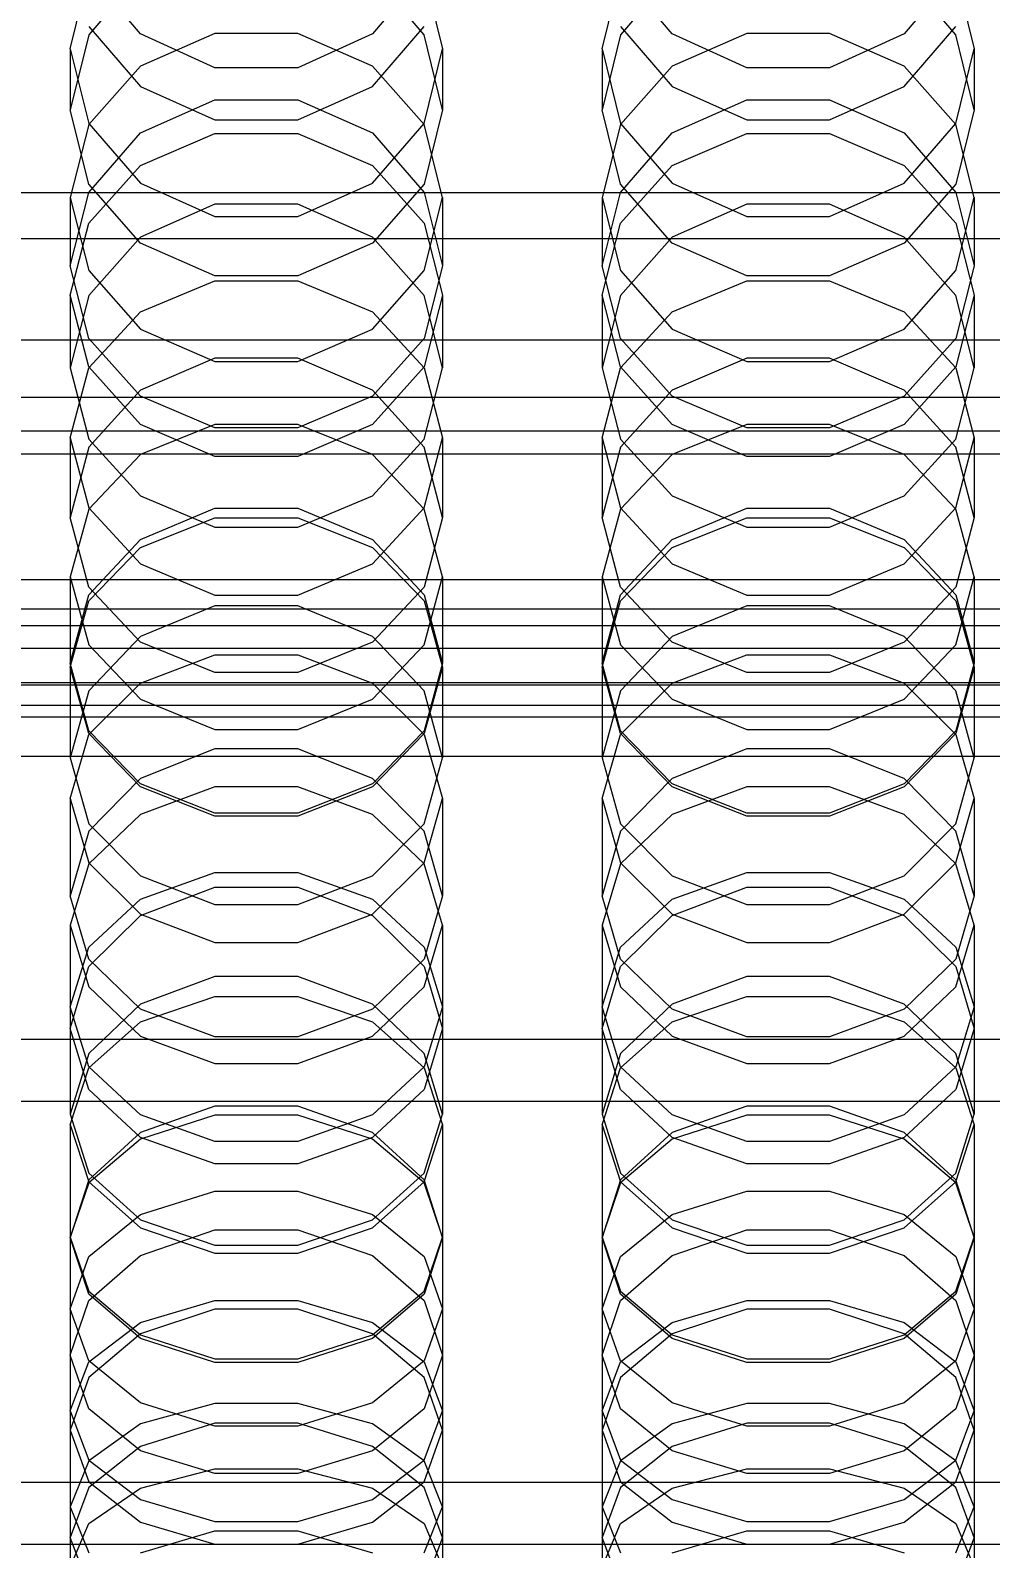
# Model space of a CAD drawing. Header units: millimetres. Extents: x -191664 to 191490, y -197311 to 10263.
# Drawn here: x 1994.5 to 2102.8, y -117787.5 to -117616.1 of the extents above; entities that cross this region are included whole.
import ezdxf

# ---------------------------------------------------------------- set-up
doc = ezdxf.new("R2010")
doc.units = ezdxf.units.MM
doc.layers.add('DET_briquetadora_frontal', color=7, linetype='Continuous', lineweight=0)
doc.layers.add('R15_COTAS_TRANSPORTE_P', color=1, linetype='Continuous', lineweight=0)
doc.dimstyles.new('PLANTA_20', dxfattribs={"dimtxt": 50, "dimasz": 30, "dimexe": 30, "dimexo": 16, "dimgap": 20, "dimtad": 1, "dimtih": 1, "dimtoh": 1, "dimdec": 1, "dimzin": 0, "dimdsep": 46, "dimcen": 0.09, "dimadec": 0, "dimazin": 0, "dimtfac": 1, "dimtdec": 4, "dimtofl": 0, "dimtmove": 0, "dimatfit": 3, "dimfxl": 1, "dimtolj": 1, "dimtzin": 0, "dimarcsym": 0})

# ---------------------------------------------------------------- blocks, each defined once
blk = doc.blocks.new('*D133')
at = {"layer": 'Defpoints', "color": 0, "transparency": 16777216}
for p in [(439.69, -194147.98), (217.89, -194406.09), (-500, -194490), (-500, -194490), (500, -194490)]:
    blk.add_point(p, dxfattribs=at)
at = {"layer": 'R15_COTAS_TRANSPORTE_P', "color": 0, "lineweight": -2, "transparency": 16777216}
blk.add_arc((-500, -194490), 722.77, 2.37834, 17.62166, dxfattribs=at)
at = {"layer": 'R15_COTAS_TRANSPORTE_P', "color": 0, "transparency": 16777216}
for points in [[(184.12, -194272.81), (193.59, -194269.58), (179.18, -194242.8)], [(227.15, -194459.9), (217.15, -194460.11), (222.77, -194490)]]:
    blk.add_solid(points, dxfattribs=at)

msp = doc.modelspace()

# ---------------------------------------------------------------- linework, layer by layer
at = {"layer": 'DET_briquetadora_frontal', "color": 9, "true_color": 0xb9c3c2}
for p, q in [((1999, -117618.22), (2001.08, -117609.8)), ((2006.91, -117616.54), (2001.08, -117609.66)), ((2006.91, -117609.81), (2001.08, -117616.65)), ((2038.92, -117609.66), (2033.09, -117616.54)), ((2038.92, -117616.65), (2033.09, -117609.81)), ((2038.92, -117609.8), (2041, -117618.22)), ((2059, -117618.22), (2061.08, -117609.8)), ((2066.91, -117616.54), (2061.08, -117609.66)), ((2066.91, -117609.81), (2061.08, -117616.65)), ((2098.92, -117609.66), (2093.09, -117616.54)), ((2098.92, -117616.65), (2093.09, -117609.81)), ((2098.92, -117609.8), (2101, -117618.22)), ((2001.08, -117615.69), (2006.91, -117622.49)), ((2033.09, -117622.49), (2038.92, -117615.69)), ((2061.08, -117615.69), (2066.91, -117622.49)), ((2093.09, -117622.49), (2098.92, -117615.69)), ((2001.08, -117616.65), (1999, -117625.11)), ((2015.33, -117616.5), (2006.91, -117620.17)), ((2015.33, -117620.36), (2006.91, -117616.54)), ((2024.67, -117616.5), (2015.33, -117616.5)), ((2033.09, -117620.17), (2024.67, -117616.5)), ((2033.09, -117616.54), (2024.67, -117620.36)), ((2041, -117625.11), (2038.92, -117616.65)), ((2061.08, -117616.65), (2059, -117625.11)), ((2075.33, -117616.5), (2066.91, -117620.17)), ((2075.33, -117620.36), (2066.91, -117616.54)), ((2084.67, -117616.5), (2075.33, -117616.5)), ((2093.09, -117620.17), (2084.67, -117616.5)), ((2093.09, -117616.54), (2084.67, -117620.36)), ((2101, -117625.11), (2098.92, -117616.65)), ((1999, -117618.22), (1999, -117625.11)), ((1999, -117618.22), (2001.08, -117626.64)), ((2038.92, -117626.64), (2041, -117618.22)), ((2041, -117618.22), (2041, -117625.11)), ((2059, -117618.22), (2059, -117625.11)), ((2059, -117618.22), (2061.08, -117626.64)), ((2098.92, -117626.64), (2101, -117618.22)), ((2101, -117618.22), (2101, -117625.11)), ((2006.91, -117620.17), (2001.08, -117626.78)), ((2024.67, -117620.36), (2015.33, -117620.36)), ((2038.92, -117626.78), (2033.09, -117620.17)), ((2066.91, -117620.17), (2061.08, -117626.78)), ((2084.67, -117620.36), (2075.33, -117620.36)), ((2098.92, -117626.78), (2093.09, -117620.17)), ((2006.91, -117622.49), (2015.33, -117626.24)), ((2024.67, -117626.24), (2033.09, -117622.49)), ((2066.91, -117622.49), (2075.33, -117626.24)), ((2084.67, -117626.24), (2093.09, -117622.49)), ((2006.91, -117627.72), (2015.33, -117623.97)), ((2015.33, -117623.97), (2024.67, -117623.97)), ((2024.67, -117623.97), (2033.09, -117627.72)), ((2066.91, -117627.72), (2075.33, -117623.97)), ((2075.33, -117623.97), (2084.67, -117623.97)), ((2084.67, -117623.97), (2093.09, -117627.72)), ((2001.08, -117633.49), (1999, -117625.11)), ((2015.33, -117626.24), (2024.67, -117626.24)), ((2041, -117625.11), (2038.92, -117633.49)), ((2061.08, -117633.49), (2059, -117625.11)), ((2075.33, -117626.24), (2084.67, -117626.24)), ((2101, -117625.11), (2098.92, -117633.49)), ((2001.08, -117626.78), (1999, -117635.01)), ((2001.08, -117626.64), (2006.91, -117633.39)), ((2001.08, -117634.43), (2006.91, -117627.72)), ((2006.91, -117631.39), (2015.33, -117627.78)), ((2015.33, -117627.78), (2024.67, -117627.78)), ((2024.67, -117627.78), (2033.09, -117631.39)), ((2033.09, -117633.39), (2038.92, -117626.64)), ((2033.09, -117627.72), (2038.92, -117634.43)), ((2041, -117635.01), (2038.92, -117626.78)), ((2061.08, -117626.78), (2059, -117635.01)), ((2061.08, -117626.64), (2066.91, -117633.39)), ((2061.08, -117634.43), (2066.91, -117627.72)), ((2066.91, -117631.39), (2075.33, -117627.78)), ((2075.33, -117627.78), (2084.67, -117627.78)), ((2084.67, -117627.78), (2093.09, -117631.39)), ((2093.09, -117633.39), (2098.92, -117626.64)), ((2093.09, -117627.72), (2098.92, -117634.43)), ((2101, -117635.01), (2098.92, -117626.78)), ((2001.08, -117637.89), (2006.91, -117631.39)), ((2033.09, -117631.39), (2038.92, -117637.89)), ((2061.08, -117637.89), (2066.91, -117631.39)), ((2093.09, -117631.39), (2098.92, -117637.89)), ((1999, -117642.71), (2001.08, -117634.43)), ((2006.91, -117640.14), (2001.08, -117633.49)), ((2006.91, -117633.39), (2015.33, -117637.13)), ((2024.67, -117637.13), (2033.09, -117633.39)), ((2038.92, -117633.49), (2033.09, -117640.14)), ((2038.92, -117634.43), (2041, -117642.71)), ((2059, -117642.71), (2061.08, -117634.43)), ((2066.91, -117640.14), (2061.08, -117633.49)), ((2066.91, -117633.39), (2075.33, -117637.13)), ((2084.67, -117637.13), (2093.09, -117633.39)), ((2098.92, -117633.49), (2093.09, -117640.14)), ((2098.92, -117634.43), (2101, -117642.71)), ((1999, -117635.01), (1999, -117642.71)), ((1999, -117635.01), (2001.08, -117643.25)), ((2015.33, -117635.76), (2006.91, -117639.46)), ((2024.67, -117635.76), (2015.33, -117635.76)), ((2033.09, -117639.46), (2024.67, -117635.76)), ((2038.92, -117643.25), (2041, -117635.01)), ((2041, -117635.01), (2041, -117642.71)), ((2059, -117635.01), (2059, -117642.71)), ((2059, -117635.01), (2061.08, -117643.25)), ((2075.33, -117635.76), (2066.91, -117639.46)), ((2084.67, -117635.76), (2075.33, -117635.76)), ((2093.09, -117639.46), (2084.67, -117635.76)), ((2098.92, -117643.25), (2101, -117635.01)), ((2101, -117635.01), (2101, -117642.71)), ((1999, -117646), (2001.08, -117637.89)), ((2015.33, -117637.13), (2024.67, -117637.13)), ((2038.92, -117637.89), (2041, -117646)), ((2059, -117646), (2061.08, -117637.89)), ((2075.33, -117637.13), (2084.67, -117637.13)), ((2098.92, -117637.89), (2101, -117646)), ((2006.91, -117639.46), (2001.08, -117646.07)), ((2038.92, -117646.07), (2033.09, -117639.46)), ((2066.91, -117639.46), (2061.08, -117646.07)), ((2098.92, -117646.07), (2093.09, -117639.46)), ((2015.33, -117643.82), (2006.91, -117640.14)), ((2033.09, -117640.14), (2024.67, -117643.82)), ((2075.33, -117643.82), (2066.91, -117640.14)), ((2093.09, -117640.14), (2084.67, -117643.82)), ((2001.08, -117650.9), (1999, -117642.71)), ((2001.08, -117643.25), (2006.91, -117649.85)), ((2033.09, -117649.85), (2038.92, -117643.25)), ((2041, -117642.71), (2038.92, -117650.9)), ((2061.08, -117650.9), (2059, -117642.71)), ((2061.08, -117643.25), (2066.91, -117649.85)), ((2093.09, -117649.85), (2098.92, -117643.25)), ((2101, -117642.71), (2098.92, -117650.9)), ((2006.91, -117647.91), (2015.33, -117644.39)), ((2024.67, -117643.82), (2015.33, -117643.82)), ((2015.33, -117644.39), (2024.67, -117644.39)), ((2024.67, -117644.39), (2033.09, -117647.91)), ((2066.91, -117647.91), (2075.33, -117644.39)), ((2084.67, -117643.82), (2075.33, -117643.82)), ((2075.33, -117644.39), (2084.67, -117644.39)), ((2084.67, -117644.39), (2093.09, -117647.91)), ((1999, -117646), (1999, -117654.22)), ((2001.08, -117654.1), (1999, -117646)), ((2001.08, -117646.07), (1999, -117654.22)), ((2041, -117646), (2038.92, -117654.1)), ((2041, -117654.22), (2038.92, -117646.07)), ((2041, -117646), (2041, -117654.22)), ((2059, -117646), (2059, -117654.22)), ((2061.08, -117654.1), (2059, -117646)), ((2061.08, -117646.07), (2059, -117654.22)), ((2101, -117646), (2098.92, -117654.1)), ((2101, -117654.22), (2098.92, -117646.07)), ((2101, -117646), (2101, -117654.22)), ((2001.08, -117654.23), (2006.91, -117647.91)), ((2033.09, -117647.91), (2038.92, -117654.23)), ((2061.08, -117654.23), (2066.91, -117647.91)), ((2093.09, -117647.91), (2098.92, -117654.23)), ((2006.91, -117649.85), (2015.33, -117653.52)), ((2024.67, -117653.52), (2033.09, -117649.85)), ((2066.91, -117649.85), (2075.33, -117653.52)), ((2084.67, -117653.52), (2093.09, -117649.85)), ((2006.91, -117657.4), (2001.08, -117650.9)), ((2038.92, -117650.9), (2033.09, -117657.4)), ((2066.91, -117657.4), (2061.08, -117650.9)), ((2098.92, -117650.9), (2093.09, -117657.4)), ((2015.33, -117653.13), (2006.91, -117656.73)), ((2024.67, -117653.13), (2015.33, -117653.13)), ((2015.33, -117653.52), (2024.67, -117653.52)), ((2033.09, -117656.73), (2024.67, -117653.13)), ((2075.33, -117653.13), (2066.91, -117656.73)), ((2084.67, -117653.13), (2075.33, -117653.13)), ((2075.33, -117653.52), (2084.67, -117653.52)), ((2093.09, -117656.73), (2084.67, -117653.13)), ((1999, -117654.22), (2001.08, -117662.28)), ((1999, -117662.12), (2001.08, -117654.23)), ((2006.91, -117660.6), (2001.08, -117654.1)), ((2038.92, -117654.1), (2033.09, -117660.6)), ((2038.92, -117662.28), (2041, -117654.22)), ((2038.92, -117654.23), (2041, -117662.12)), ((2059, -117654.22), (2061.08, -117662.28)), ((2059, -117662.12), (2061.08, -117654.23)), ((2066.91, -117660.6), (2061.08, -117654.1)), ((2098.92, -117654.1), (2093.09, -117660.6)), ((2098.92, -117662.28), (2101, -117654.22)), ((2098.92, -117654.23), (2101, -117662.12)), ((2006.91, -117656.73), (2001.08, -117663.18)), ((2038.92, -117663.18), (2033.09, -117656.73)), ((2066.91, -117656.73), (2061.08, -117663.18)), ((2098.92, -117663.18), (2093.09, -117656.73)), ((2015.33, -117660.99), (2006.91, -117657.4)), ((2033.09, -117657.4), (2024.67, -117660.99)), ((2075.33, -117660.99), (2066.91, -117657.4)), ((2093.09, -117657.4), (2084.67, -117660.99)), ((2015.33, -117660.6), (2006.91, -117664)), ((2015.33, -117664.21), (2006.91, -117660.6)), ((2024.67, -117660.6), (2015.33, -117660.6)), ((2033.09, -117664), (2024.67, -117660.6)), ((2033.09, -117660.6), (2024.67, -117664.21)), ((2075.33, -117660.6), (2066.91, -117664)), ((2075.33, -117664.21), (2066.91, -117660.6)), ((2084.67, -117660.6), (2075.33, -117660.6)), ((2093.09, -117664), (2084.67, -117660.6)), ((2093.09, -117660.6), (2084.67, -117664.21)), ((1999, -117662.12), (1999, -117671.12)), ((1999, -117662.12), (2001.08, -117670.02)), ((2001.08, -117662.28), (2006.91, -117668.67)), ((2024.67, -117660.99), (2015.33, -117660.99)), ((2033.09, -117668.67), (2038.92, -117662.28)), ((2038.92, -117670.02), (2041, -117662.12)), ((2041, -117662.12), (2041, -117671.12)), ((2059, -117662.12), (2059, -117671.12)), ((2059, -117662.12), (2061.08, -117670.02)), ((2061.08, -117662.28), (2066.91, -117668.67)), ((2084.67, -117660.99), (2075.33, -117660.99)), ((2093.09, -117668.67), (2098.92, -117662.28)), ((2098.92, -117670.02), (2101, -117662.12)), ((2101, -117662.12), (2101, -117671.12)), ((2001.08, -117663.18), (1999, -117671.12)), ((2006.91, -117664), (2001.08, -117670.15)), ((2038.92, -117670.15), (2033.09, -117664)), ((2041, -117671.12), (2038.92, -117663.18)), ((2061.08, -117663.18), (2059, -117671.12)), ((2066.91, -117664), (2061.08, -117670.15)), ((2098.92, -117670.15), (2093.09, -117664)), ((2101, -117671.12), (2098.92, -117663.18)), ((2024.67, -117664.21), (2015.33, -117664.21)), ((2084.67, -117664.21), (2075.33, -117664.21)), ((2006.91, -117668.67), (2015.33, -117672.19)), ((2024.67, -117672.19), (2033.09, -117668.67)), ((2066.91, -117668.67), (2075.33, -117672.19)), ((2084.67, -117672.19), (2093.09, -117668.67)), ((2001.08, -117670.15), (1999, -117677.8)), ((2001.08, -117670.02), (2006.91, -117676.34)), ((2006.91, -117673.57), (2015.33, -117670.06)), ((2015.33, -117670.06), (2024.67, -117670.06)), ((2024.67, -117670.06), (2033.09, -117673.57)), ((2033.09, -117676.34), (2038.92, -117670.02)), ((2041, -117677.8), (2038.92, -117670.15)), ((2061.08, -117670.15), (2059, -117677.8)), ((2061.08, -117670.02), (2066.91, -117676.34)), ((2066.91, -117673.57), (2075.33, -117670.06)), ((2075.33, -117670.06), (2084.67, -117670.06)), ((2084.67, -117670.06), (2093.09, -117673.57)), ((2093.09, -117676.34), (2098.92, -117670.02)), ((2101, -117677.8), (2098.92, -117670.15)), ((2001.08, -117678.96), (1999, -117671.12)), ((2006.91, -117674.49), (2015.33, -117671.15)), ((2015.33, -117671.15), (2024.67, -117671.15)), ((2015.33, -117672.19), (2024.67, -117672.19)), ((2024.67, -117671.15), (2033.09, -117674.49)), ((2041, -117671.12), (2038.92, -117678.96)), ((2061.08, -117678.96), (2059, -117671.12)), ((2066.91, -117674.49), (2075.33, -117671.15)), ((2075.33, -117671.15), (2084.67, -117671.15)), ((2075.33, -117672.19), (2084.67, -117672.19)), ((2084.67, -117671.15), (2093.09, -117674.49)), ((2101, -117671.12), (2098.92, -117678.96)), ((2001.08, -117679.84), (2006.91, -117673.57)), ((2033.09, -117673.57), (2038.92, -117679.84)), ((2061.08, -117679.84), (2066.91, -117673.57)), ((2093.09, -117673.57), (2098.92, -117679.84)), ((2001.08, -117680.49), (2006.91, -117674.49)), ((2033.09, -117674.49), (2038.92, -117680.49)), ((2061.08, -117680.49), (2066.91, -117674.49)), ((2093.09, -117674.49), (2098.92, -117680.49)), ((2006.91, -117676.34), (2015.33, -117679.86)), ((2024.67, -117679.86), (2033.09, -117676.34)), ((2066.91, -117676.34), (2075.33, -117679.86)), ((2084.67, -117679.86), (2093.09, -117676.34)), ((1999, -117677.8), (1999, -117687.56)), ((1999, -117677.8), (2001.08, -117685.46)), ((2006.91, -117685.17), (2001.08, -117678.96)), ((2038.92, -117678.96), (2033.09, -117685.17)), ((2038.92, -117685.46), (2041, -117677.8)), ((2041, -117677.8), (2041, -117687.56)), ((2059, -117677.8), (2059, -117687.56)), ((2059, -117677.8), (2061.08, -117685.46)), ((2066.91, -117685.17), (2061.08, -117678.96)), ((2098.92, -117678.96), (2093.09, -117685.17)), ((2098.92, -117685.46), (2101, -117677.8)), ((2101, -117677.8), (2101, -117687.56)), ((1999, -117687.56), (2001.08, -117679.84)), ((1999, -117687.99), (2001.08, -117680.49)), ((2015.33, -117681.09), (2006.91, -117684.53)), ((2015.33, -117679.86), (2024.67, -117679.86)), ((2024.67, -117681.09), (2015.33, -117681.09)), ((2033.09, -117684.53), (2024.67, -117681.09)), ((2038.92, -117679.84), (2041, -117687.56)), ((2038.92, -117680.49), (2041, -117687.99)), ((2059, -117687.56), (2061.08, -117679.84)), ((2059, -117687.99), (2061.08, -117680.49)), ((2075.33, -117681.09), (2066.91, -117684.53)), ((2075.33, -117679.86), (2084.67, -117679.86)), ((2084.67, -117681.09), (2075.33, -117681.09)), ((2093.09, -117684.53), (2084.67, -117681.09)), ((2098.92, -117679.84), (2101, -117687.56)), ((2098.92, -117680.49), (2101, -117687.99)), ((1810, -117681.43), (2170, -117681.43)), ((2006.91, -117684.53), (2001.08, -117690.68)), ((2038.92, -117690.68), (2033.09, -117684.53)), ((2066.91, -117684.53), (2061.08, -117690.68)), ((2098.92, -117690.68), (2093.09, -117684.53)), ((1810, -117685.85), (2170, -117685.85)), ((2001.08, -117685.46), (2006.91, -117691.6)), ((2015.33, -117688.59), (2006.91, -117685.17)), ((2033.09, -117685.17), (2024.67, -117688.59)), ((2033.09, -117691.6), (2038.92, -117685.46)), ((2061.08, -117685.46), (2066.91, -117691.6)), ((2075.33, -117688.59), (2066.91, -117685.17)), ((2093.09, -117685.17), (2084.67, -117688.59)), ((2093.09, -117691.6), (2098.92, -117685.46)), ((2001.08, -117695.16), (1999, -117687.56)), ((1999, -117687.99), (1999, -117698.23)), ((2001.08, -117695.48), (1999, -117687.99)), ((2006.91, -117689.8), (2015.33, -117686.59)), ((2015.33, -117686.59), (2024.67, -117686.59)), ((2024.67, -117686.59), (2033.09, -117689.8)), ((2041, -117687.56), (2038.92, -117695.16)), ((2041, -117687.99), (2038.92, -117695.48)), ((2041, -117687.99), (2041, -117698.23)), ((2061.08, -117695.16), (2059, -117687.56)), ((2059, -117687.99), (2059, -117698.23)), ((2061.08, -117695.48), (2059, -117687.99)), ((2066.91, -117689.8), (2075.33, -117686.59)), ((2075.33, -117686.59), (2084.67, -117686.59)), ((2084.67, -117686.59), (2093.09, -117689.8)), ((2101, -117687.56), (2098.92, -117695.16)), ((2101, -117687.99), (2098.92, -117695.48)), ((2101, -117687.99), (2101, -117698.23)), ((2024.67, -117688.59), (2015.33, -117688.59)), ((2084.67, -117688.59), (2075.33, -117688.59)), ((1810, -117689.99), (2170, -117689.99)), ((2001.08, -117690.68), (1999, -117698.23)), ((2001.08, -117695.6), (2006.91, -117689.8)), ((2033.09, -117689.8), (2038.92, -117695.6)), ((2041, -117698.23), (2038.92, -117690.68)), ((2061.08, -117690.68), (2059, -117698.23)), ((2061.08, -117695.6), (2066.91, -117689.8)), ((2093.09, -117689.8), (2098.92, -117695.6)), ((2101, -117698.23), (2098.92, -117690.68)), ((2006.91, -117691.6), (2015.33, -117695.01)), ((2024.67, -117695.01), (2033.09, -117691.6)), ((2066.91, -117691.6), (2075.33, -117695.01)), ((2084.67, -117695.01), (2093.09, -117691.6)), ((1810, -117693.61), (2170, -117693.61)), ((1999, -117702.83), (2001.08, -117695.6)), ((2006.91, -117701.17), (2001.08, -117695.16)), ((2006.91, -117701.49), (2001.08, -117695.48)), ((2015.33, -117695.01), (2024.67, -117695.01)), ((2038.92, -117695.16), (2033.09, -117701.17)), ((2038.92, -117695.48), (2033.09, -117701.49)), ((2038.92, -117695.6), (2041, -117702.83)), ((2059, -117702.83), (2061.08, -117695.6)), ((2066.91, -117701.17), (2061.08, -117695.16)), ((2066.91, -117701.49), (2061.08, -117695.48)), ((2075.33, -117695.01), (2084.67, -117695.01)), ((2098.92, -117695.16), (2093.09, -117701.17)), ((2098.92, -117695.48), (2093.09, -117701.49)), ((2098.92, -117695.6), (2101, -117702.83)), ((1810, -117698.03), (2170, -117698.03)), ((1999, -117698.23), (2001.08, -117705.66)), ((2015.33, -117697.22), (2006.91, -117700.55)), ((2024.67, -117697.22), (2015.33, -117697.22)), ((2033.09, -117700.55), (2024.67, -117697.22)), ((2038.92, -117705.66), (2041, -117698.23)), ((2059, -117698.23), (2061.08, -117705.66)), ((2075.33, -117697.22), (2066.91, -117700.55)), ((2084.67, -117697.22), (2075.33, -117697.22)), ((2093.09, -117700.55), (2084.67, -117697.22)), ((2098.92, -117705.66), (2101, -117698.23)), ((2006.91, -117700.55), (2001.08, -117706.49)), ((2015.33, -117704.47), (2006.91, -117701.17)), ((2015.33, -117704.82), (2006.91, -117701.49)), ((2015.33, -117701.51), (2006.91, -117704.6)), ((2024.67, -117701.51), (2015.33, -117701.51)), ((2033.09, -117701.17), (2024.67, -117704.47)), ((2033.09, -117701.49), (2024.67, -117704.82)), ((2033.09, -117704.6), (2024.67, -117701.51)), ((2038.92, -117706.49), (2033.09, -117700.55)), ((2066.91, -117700.55), (2061.08, -117706.49)), ((2075.33, -117704.47), (2066.91, -117701.17)), ((2075.33, -117704.82), (2066.91, -117701.49)), ((2075.33, -117701.51), (2066.91, -117704.6)), ((2084.67, -117701.51), (2075.33, -117701.51)), ((2093.09, -117701.17), (2084.67, -117704.47)), ((2093.09, -117701.49), (2084.67, -117704.82)), ((2093.09, -117704.6), (2084.67, -117701.51)), ((2098.92, -117706.49), (2093.09, -117700.55)), ((1999, -117702.83), (1999, -117713.79)), ((1999, -117702.83), (2001.08, -117710.06)), ((2038.92, -117710.06), (2041, -117702.83)), ((2041, -117702.83), (2041, -117713.79)), ((2059, -117702.83), (2059, -117713.79)), ((2059, -117702.83), (2061.08, -117710.06)), ((2098.92, -117710.06), (2101, -117702.83)), ((2101, -117702.83), (2101, -117713.79)), ((2006.91, -117704.6), (2001.08, -117710.18)), ((2024.67, -117704.47), (2015.33, -117704.47)), ((2024.67, -117704.82), (2015.33, -117704.82)), ((2038.92, -117710.18), (2033.09, -117704.6)), ((2066.91, -117704.6), (2061.08, -117710.18)), ((2084.67, -117704.47), (2075.33, -117704.47)), ((2084.67, -117704.82), (2075.33, -117704.82)), ((2098.92, -117710.18), (2093.09, -117704.6)), ((2001.08, -117706.49), (1999, -117713.79)), ((2001.08, -117705.66), (2006.91, -117711.53)), ((2033.09, -117711.53), (2038.92, -117705.66)), ((2041, -117713.79), (2038.92, -117706.49)), ((2061.08, -117706.49), (2059, -117713.79)), ((2061.08, -117705.66), (2066.91, -117711.53)), ((2093.09, -117711.53), (2098.92, -117705.66)), ((2101, -117713.79), (2098.92, -117706.49)), ((2001.08, -117710.18), (1999, -117717.12)), ((2001.08, -117710.06), (2006.91, -117715.85)), ((2033.09, -117715.85), (2038.92, -117710.06)), ((2041, -117717.12), (2038.92, -117710.18)), ((2061.08, -117710.18), (2059, -117717.12)), ((2061.08, -117710.06), (2066.91, -117715.85)), ((2093.09, -117715.85), (2098.92, -117710.06)), ((2101, -117717.12), (2098.92, -117710.18)), ((2006.91, -117714.17), (2015.33, -117711.16)), ((2006.91, -117711.53), (2015.33, -117714.76)), ((2015.33, -117711.16), (2024.67, -117711.16)), ((2024.67, -117711.16), (2033.09, -117714.17)), ((2024.67, -117714.76), (2033.09, -117711.53)), ((2066.91, -117714.17), (2075.33, -117711.16)), ((2066.91, -117711.53), (2075.33, -117714.76)), ((2075.33, -117711.16), (2084.67, -117711.16)), ((2084.67, -117711.16), (2093.09, -117714.17)), ((2084.67, -117714.76), (2093.09, -117711.53)), ((2006.91, -117716.03), (2015.33, -117712.81)), ((2015.33, -117712.81), (2024.67, -117712.81)), ((2024.67, -117712.81), (2033.09, -117716.03)), ((2066.91, -117716.03), (2075.33, -117712.81)), ((2075.33, -117712.81), (2084.67, -117712.81)), ((2084.67, -117712.81), (2093.09, -117716.03)), ((2001.08, -117720.95), (1999, -117713.79)), ((2001.08, -117719.58), (2006.91, -117714.17)), ((2015.33, -117714.76), (2024.67, -117714.76)), ((2033.09, -117714.17), (2038.92, -117719.58)), ((2041, -117713.79), (2038.92, -117720.95)), ((2061.08, -117720.95), (2059, -117713.79)), ((2061.08, -117719.58), (2066.91, -117714.17)), ((2075.33, -117714.76), (2084.67, -117714.76)), ((2093.09, -117714.17), (2098.92, -117719.58)), ((2101, -117713.79), (2098.92, -117720.95)), ((1999, -117717.12), (1999, -117728.77)), ((1999, -117717.12), (2001.08, -117724.07)), ((2001.08, -117721.75), (2006.91, -117716.03)), ((2006.91, -117715.85), (2015.33, -117719.07)), ((2024.67, -117719.07), (2033.09, -117715.85)), ((2033.09, -117716.03), (2038.92, -117721.75)), ((2038.92, -117724.07), (2041, -117717.12)), ((2041, -117717.12), (2041, -117728.77)), ((2059, -117717.12), (2059, -117728.77)), ((2059, -117717.12), (2061.08, -117724.07)), ((2061.08, -117721.75), (2066.91, -117716.03)), ((2066.91, -117715.85), (2075.33, -117719.07)), ((2084.67, -117719.07), (2093.09, -117715.85)), ((2093.09, -117716.03), (2098.92, -117721.75)), ((2098.92, -117724.07), (2101, -117717.12)), ((2101, -117717.12), (2101, -117728.77)), ((1999, -117726.33), (2001.08, -117719.58)), ((2015.33, -117719.07), (2024.67, -117719.07)), ((2038.92, -117719.58), (2041, -117726.33)), ((2059, -117726.33), (2061.08, -117719.58)), ((2075.33, -117719.07), (2084.67, -117719.07)), ((2098.92, -117719.58), (2101, -117726.33)), ((1999, -117728.77), (2001.08, -117721.75)), ((2006.91, -117726.6), (2001.08, -117720.95)), ((2038.92, -117720.95), (2033.09, -117726.6)), ((2038.92, -117721.75), (2041, -117728.77)), ((2059, -117728.77), (2061.08, -117721.75)), ((2066.91, -117726.6), (2061.08, -117720.95)), ((2098.92, -117720.95), (2093.09, -117726.6)), ((2098.92, -117721.75), (2101, -117728.77)), ((2015.33, -117722.89), (2006.91, -117726.02)), ((2024.67, -117722.89), (2015.33, -117722.89)), ((2033.09, -117726.02), (2024.67, -117722.89)), ((2075.33, -117722.89), (2066.91, -117726.02)), ((2084.67, -117722.89), (2075.33, -117722.89)), ((2093.09, -117726.02), (2084.67, -117722.89)), ((2001.08, -117724.07), (2006.91, -117729.64)), ((2006.91, -117728.03), (2015.33, -117725.16)), ((2015.33, -117725.16), (2024.67, -117725.16)), ((2024.67, -117725.16), (2033.09, -117728.03)), ((2033.09, -117729.64), (2038.92, -117724.07)), ((2061.08, -117724.07), (2066.91, -117729.64)), ((2066.91, -117728.03), (2075.33, -117725.16)), ((2075.33, -117725.16), (2084.67, -117725.16)), ((2084.67, -117725.16), (2093.09, -117728.03)), ((2093.09, -117729.64), (2098.92, -117724.07)), ((1999, -117726.33), (1999, -117738.42)), ((2001.08, -117733.08), (1999, -117726.33)), ((2006.91, -117726.02), (2001.08, -117731.6)), ((2015.33, -117729.7), (2006.91, -117726.6)), ((2033.09, -117726.6), (2024.67, -117729.7)), ((2038.92, -117731.6), (2033.09, -117726.02)), ((2041, -117726.33), (2038.92, -117733.08)), ((2041, -117726.33), (2041, -117738.42)), ((2059, -117726.33), (2059, -117738.42)), ((2061.08, -117733.08), (2059, -117726.33)), ((2066.91, -117726.02), (2061.08, -117731.6)), ((2075.33, -117729.7), (2066.91, -117726.6)), ((2093.09, -117726.6), (2084.67, -117729.7)), ((2098.92, -117731.6), (2093.09, -117726.02)), ((2101, -117726.33), (2098.92, -117733.08)), ((2101, -117726.33), (2101, -117738.42)), ((2001.08, -117735.65), (1999, -117728.77)), ((2001.08, -117733.19), (2006.91, -117728.03)), ((2033.09, -117728.03), (2038.92, -117733.19)), ((2041, -117728.77), (2038.92, -117735.65)), ((2061.08, -117735.65), (2059, -117728.77)), ((2061.08, -117733.19), (2066.91, -117728.03)), ((2093.09, -117728.03), (2098.92, -117733.19)), ((2101, -117728.77), (2098.92, -117735.65)), ((2165, -117730), (1775, -117730)), ((2006.91, -117729.64), (2015.33, -117732.73)), ((2024.67, -117729.7), (2015.33, -117729.7)), ((2024.67, -117732.73), (2033.09, -117729.64)), ((2066.91, -117729.64), (2075.33, -117732.73)), ((2084.67, -117729.7), (2075.33, -117729.7)), ((2084.67, -117732.73), (2093.09, -117729.64)), ((2001.08, -117731.6), (1999, -117738.42)), ((2041, -117738.42), (2038.92, -117731.6)), ((2061.08, -117731.6), (2059, -117738.42)), ((2101, -117738.42), (2098.92, -117731.6)), ((1999, -117739.63), (2001.08, -117733.19)), ((2006.91, -117738.5), (2001.08, -117733.08)), ((2015.33, -117732.73), (2024.67, -117732.73)), ((2038.92, -117733.08), (2033.09, -117738.5)), ((2038.92, -117733.19), (2041, -117739.63)), ((2059, -117739.63), (2061.08, -117733.19)), ((2066.91, -117738.5), (2061.08, -117733.08)), ((2075.33, -117732.73), (2084.67, -117732.73)), ((2098.92, -117733.08), (2093.09, -117738.5)), ((2098.92, -117733.19), (2101, -117739.63)), ((2006.91, -117741.07), (2001.08, -117735.65)), ((2038.92, -117735.65), (2033.09, -117741.07)), ((2066.91, -117741.07), (2061.08, -117735.65)), ((2098.92, -117735.65), (2093.09, -117741.07)), ((2165, -117737), (1775, -117737)), ((2015.33, -117737.51), (2006.91, -117740.51)), ((2024.67, -117737.51), (2015.33, -117737.51)), ((2033.09, -117740.51), (2024.67, -117737.51)), ((2075.33, -117737.51), (2066.91, -117740.51)), ((2084.67, -117737.51), (2075.33, -117737.51)), ((2093.09, -117740.51), (2084.67, -117737.51)), ((1999, -117738.42), (2001.08, -117745.1)), ((2015.33, -117741.5), (2006.91, -117738.5)), ((2015.33, -117738.55), (2006.91, -117741.27)), ((2024.67, -117738.55), (2015.33, -117738.55)), ((2033.09, -117738.5), (2024.67, -117741.5)), ((2033.09, -117741.27), (2024.67, -117738.55)), ((2038.92, -117745.1), (2041, -117738.42)), ((2059, -117738.42), (2061.08, -117745.1)), ((2075.33, -117741.5), (2066.91, -117738.5)), ((2075.33, -117738.55), (2066.91, -117741.27)), ((2084.67, -117738.55), (2075.33, -117738.55)), ((2093.09, -117738.5), (2084.67, -117741.5)), ((2093.09, -117741.27), (2084.67, -117738.55)), ((2098.92, -117745.1), (2101, -117738.42)), ((1999, -117739.63), (1999, -117752.36)), ((1999, -117739.63), (2001.08, -117746.08)), ((2006.91, -117740.51), (2001.08, -117745.84)), ((2015.33, -117744.03), (2006.91, -117741.07)), ((2033.09, -117741.07), (2024.67, -117744.03)), ((2038.92, -117745.84), (2033.09, -117740.51)), ((2038.92, -117746.08), (2041, -117739.63)), ((2041, -117739.63), (2041, -117752.36)), ((2059, -117739.63), (2059, -117752.36)), ((2059, -117739.63), (2061.08, -117746.08)), ((2066.91, -117740.51), (2061.08, -117745.84)), ((2075.33, -117744.03), (2066.91, -117741.07)), ((2093.09, -117741.07), (2084.67, -117744.03)), ((2098.92, -117745.84), (2093.09, -117740.51)), ((2098.92, -117746.08), (2101, -117739.63)), ((2101, -117739.63), (2101, -117752.36)), ((2006.91, -117741.27), (2001.08, -117746.18)), ((2024.67, -117741.5), (2015.33, -117741.5)), ((2038.92, -117746.18), (2033.09, -117741.27)), ((2066.91, -117741.27), (2061.08, -117746.18)), ((2084.67, -117741.5), (2075.33, -117741.5)), ((2098.92, -117746.18), (2093.09, -117741.27)), ((2024.67, -117744.03), (2015.33, -117744.03)), ((2084.67, -117744.03), (2075.33, -117744.03)), ((2001.08, -117745.84), (1999, -117752.36)), ((2001.08, -117746.18), (1999, -117752.3)), ((2001.08, -117745.1), (2006.91, -117750.35)), ((2001.08, -117746.08), (2006.91, -117751.24)), ((2033.09, -117750.35), (2038.92, -117745.1)), ((2033.09, -117751.24), (2038.92, -117746.08)), ((2041, -117752.36), (2038.92, -117745.84)), ((2041, -117752.3), (2038.92, -117746.18)), ((2061.08, -117745.84), (2059, -117752.36)), ((2061.08, -117746.18), (2059, -117752.3)), ((2061.08, -117745.1), (2066.91, -117750.35)), ((2061.08, -117746.08), (2066.91, -117751.24)), ((2093.09, -117750.35), (2098.92, -117745.1)), ((2093.09, -117751.24), (2098.92, -117746.08)), ((2101, -117752.36), (2098.92, -117745.84)), ((2101, -117752.3), (2098.92, -117746.18)), ((2006.91, -117749.75), (2015.33, -117747.13)), ((2015.33, -117747.13), (2024.67, -117747.13)), ((2024.67, -117747.13), (2033.09, -117749.75)), ((2066.91, -117749.75), (2075.33, -117747.13)), ((2075.33, -117747.13), (2084.67, -117747.13)), ((2084.67, -117747.13), (2093.09, -117749.75)), ((2001.08, -117754.48), (2006.91, -117749.75)), ((2006.91, -117750.35), (2015.33, -117753.23)), ((2006.91, -117751.24), (2015.33, -117754.11)), ((2024.67, -117753.23), (2033.09, -117750.35)), ((2024.67, -117754.11), (2033.09, -117751.24)), ((2033.09, -117749.75), (2038.92, -117754.48)), ((2061.08, -117754.48), (2066.91, -117749.75)), ((2066.91, -117750.35), (2075.33, -117753.23)), ((2066.91, -117751.24), (2075.33, -117754.11)), ((2084.67, -117753.23), (2093.09, -117750.35)), ((2084.67, -117754.11), (2093.09, -117751.24)), ((2093.09, -117749.75), (2098.92, -117754.48)), ((1999, -117752.3), (1999, -117765.64)), ((1999, -117752.3), (2001.08, -117758.42)), ((2001.08, -117758.73), (1999, -117752.36)), ((2006.91, -117754.36), (2015.33, -117751.49)), ((2015.33, -117751.49), (2024.67, -117751.49)), ((2024.67, -117751.49), (2033.09, -117754.36)), ((2038.92, -117758.42), (2041, -117752.3)), ((2041, -117752.36), (2038.92, -117758.73)), ((2041, -117752.3), (2041, -117765.64)), ((2059, -117752.3), (2059, -117765.64)), ((2059, -117752.3), (2061.08, -117758.42)), ((2061.08, -117758.73), (2059, -117752.36)), ((2066.91, -117754.36), (2075.33, -117751.49)), ((2075.33, -117751.49), (2084.67, -117751.49)), ((2084.67, -117751.49), (2093.09, -117754.36)), ((2098.92, -117758.42), (2101, -117752.3)), ((2101, -117752.36), (2098.92, -117758.73)), ((2101, -117752.3), (2101, -117765.64)), ((1999, -117760.38), (2001.08, -117754.48)), ((2001.08, -117759.44), (2006.91, -117754.36)), ((2015.33, -117753.23), (2024.67, -117753.23)), ((2015.33, -117754.11), (2024.67, -117754.11)), ((2033.09, -117754.36), (2038.92, -117759.44)), ((2038.92, -117754.48), (2041, -117760.38)), ((2059, -117760.38), (2061.08, -117754.48)), ((2061.08, -117759.44), (2066.91, -117754.36)), ((2075.33, -117753.23), (2084.67, -117753.23)), ((2075.33, -117754.11), (2084.67, -117754.11)), ((2093.09, -117754.36), (2098.92, -117759.44)), ((2098.92, -117754.48), (2101, -117760.38)), ((1999, -117765.64), (2001.08, -117759.44)), ((2001.08, -117758.42), (2006.91, -117763.33)), ((2006.91, -117763.73), (2001.08, -117758.73)), ((2006.91, -117761.92), (2015.33, -117759.45)), ((2015.33, -117759.45), (2024.67, -117759.45)), ((2024.67, -117759.45), (2033.09, -117761.92)), ((2033.09, -117763.33), (2038.92, -117758.42)), ((2038.92, -117758.73), (2033.09, -117763.73)), ((2038.92, -117759.44), (2041, -117765.64)), ((2059, -117765.64), (2061.08, -117759.44)), ((2061.08, -117758.42), (2066.91, -117763.33)), ((2066.91, -117763.73), (2061.08, -117758.73)), ((2066.91, -117761.92), (2075.33, -117759.45)), ((2075.33, -117759.45), (2084.67, -117759.45)), ((2084.67, -117759.45), (2093.09, -117761.92)), ((2093.09, -117763.33), (2098.92, -117758.42)), ((2098.92, -117758.73), (2093.09, -117763.73)), ((2098.92, -117759.44), (2101, -117765.64)), ((1999, -117760.38), (1999, -117774.1)), ((2001.08, -117766.27), (1999, -117760.38)), ((2015.33, -117760.45), (2006.91, -117763.22)), ((2024.67, -117760.45), (2015.33, -117760.45)), ((2033.09, -117763.22), (2024.67, -117760.45)), ((2041, -117760.38), (2038.92, -117766.27)), ((2041, -117760.38), (2041, -117774.1)), ((2059, -117760.38), (2059, -117774.1)), ((2061.08, -117766.27), (2059, -117760.38)), ((2075.33, -117760.45), (2066.91, -117763.22)), ((2084.67, -117760.45), (2075.33, -117760.45)), ((2093.09, -117763.22), (2084.67, -117760.45)), ((2101, -117760.38), (2098.92, -117766.27)), ((2101, -117760.38), (2101, -117774.1)), ((2001.08, -117766.37), (2006.91, -117761.92)), ((2006.91, -117763.22), (2001.08, -117768.13)), ((2006.91, -117763.33), (2015.33, -117766.05)), ((2024.67, -117766.05), (2033.09, -117763.33)), ((2033.09, -117761.92), (2038.92, -117766.37)), ((2038.92, -117768.13), (2033.09, -117763.22)), ((2061.08, -117766.37), (2066.91, -117761.92)), ((2066.91, -117763.22), (2061.08, -117768.13)), ((2066.91, -117763.33), (2075.33, -117766.05)), ((2084.67, -117766.05), (2093.09, -117763.33)), ((2093.09, -117761.92), (2098.92, -117766.37)), ((2098.92, -117768.13), (2093.09, -117763.22)), ((2015.33, -117766.46), (2006.91, -117763.73)), ((2033.09, -117763.73), (2024.67, -117766.46)), ((2075.33, -117766.46), (2066.91, -117763.73)), ((2093.09, -117763.73), (2084.67, -117766.46)), ((2001.08, -117771.68), (1999, -117765.64)), ((1999, -117771.91), (2001.08, -117766.37)), ((2006.91, -117771), (2001.08, -117766.27)), ((2015.33, -117766.05), (2024.67, -117766.05)), ((2024.67, -117766.46), (2015.33, -117766.46)), ((2038.92, -117766.27), (2033.09, -117771)), ((2041, -117765.64), (2038.92, -117771.68)), ((2038.92, -117766.37), (2041, -117771.91)), ((2061.08, -117771.68), (2059, -117765.64)), ((2059, -117771.91), (2061.08, -117766.37)), ((2066.91, -117771), (2061.08, -117766.27)), ((2075.33, -117766.05), (2084.67, -117766.05)), ((2084.67, -117766.46), (2075.33, -117766.46)), ((2098.92, -117766.27), (2093.09, -117771)), ((2101, -117765.64), (2098.92, -117771.68)), ((2098.92, -117766.37), (2101, -117771.91)), ((2001.08, -117768.13), (1999, -117774.1)), ((2041, -117774.1), (2038.92, -117768.13)), ((2061.08, -117768.13), (2059, -117774.1)), ((2101, -117774.1), (2098.92, -117768.13)), ((1999, -117771.91), (1999, -117786.19)), ((1999, -117771.91), (2001.08, -117777.46)), ((2006.91, -117776.41), (2001.08, -117771.68)), ((2015.33, -117773.62), (2006.91, -117771)), ((2015.33, -117771.08), (2006.91, -117773.39)), ((2024.67, -117771.08), (2015.33, -117771.08)), ((2033.09, -117771), (2024.67, -117773.62)), ((2033.09, -117773.39), (2024.67, -117771.08)), ((2038.92, -117771.68), (2033.09, -117776.41)), ((2038.92, -117777.46), (2041, -117771.91)), ((2041, -117771.91), (2041, -117786.19)), ((2059, -117771.91), (2059, -117786.19)), ((2059, -117771.91), (2061.08, -117777.46)), ((2066.91, -117776.41), (2061.08, -117771.68)), ((2075.33, -117773.62), (2066.91, -117771)), ((2075.33, -117771.08), (2066.91, -117773.39)), ((2084.67, -117771.08), (2075.33, -117771.08)), ((2093.09, -117771), (2084.67, -117773.62)), ((2093.09, -117773.39), (2084.67, -117771.08)), ((2098.92, -117771.68), (2093.09, -117776.41)), ((2098.92, -117777.46), (2101, -117771.91)), ((2101, -117771.91), (2101, -117786.19)), ((2006.91, -117773.39), (2001.08, -117777.55)), ((2015.33, -117773.31), (2006.91, -117775.93)), ((2024.67, -117773.31), (2015.33, -117773.31)), ((2024.67, -117773.62), (2015.33, -117773.62)), ((2033.09, -117775.93), (2024.67, -117773.31)), ((2038.92, -117777.55), (2033.09, -117773.39)), ((2066.91, -117773.39), (2061.08, -117777.55)), ((2075.33, -117773.31), (2066.91, -117775.93)), ((2084.67, -117773.31), (2075.33, -117773.31)), ((2084.67, -117773.62), (2075.33, -117773.62)), ((2093.09, -117775.93), (2084.67, -117773.31)), ((2098.92, -117777.55), (2093.09, -117773.39)), ((1999, -117774.1), (2001.08, -117779.92)), ((2038.92, -117779.92), (2041, -117774.1)), ((2059, -117774.1), (2061.08, -117779.92)), ((2098.92, -117779.92), (2101, -117774.1)), ((2006.91, -117775.93), (2001.08, -117780.56)), ((2015.33, -117778.99), (2006.91, -117776.41)), ((2033.09, -117776.41), (2024.67, -117778.99)), ((2038.92, -117780.56), (2033.09, -117775.93)), ((2066.91, -117775.93), (2061.08, -117780.56)), ((2075.33, -117778.99), (2066.91, -117776.41)), ((2093.09, -117776.41), (2084.67, -117778.99)), ((2098.92, -117780.56), (2093.09, -117775.93)), ((2001.08, -117777.55), (1999, -117782.73)), ((2001.08, -117777.46), (2006.91, -117781.91)), ((2006.91, -117780.64), (2015.33, -117778.44)), ((2015.33, -117778.44), (2024.67, -117778.44)), ((2024.67, -117778.44), (2033.09, -117780.64)), ((2033.09, -117781.91), (2038.92, -117777.46)), ((2041, -117782.73), (2038.92, -117777.55)), ((2061.08, -117777.55), (2059, -117782.73)), ((2061.08, -117777.46), (2066.91, -117781.91)), ((2066.91, -117780.64), (2075.33, -117778.44)), ((2075.33, -117778.44), (2084.67, -117778.44)), ((2084.67, -117778.44), (2093.09, -117780.64)), ((2093.09, -117781.91), (2098.92, -117777.46)), ((2101, -117782.73), (2098.92, -117777.55)), ((2165, -117780), (1775, -117780)), ((2001.08, -117780.56), (1999, -117786.19)), ((2001.08, -117779.92), (2006.91, -117784.46)), ((2024.67, -117778.99), (2015.33, -117778.99)), ((2033.09, -117784.46), (2038.92, -117779.92)), ((2041, -117786.19), (2038.92, -117780.56)), ((2061.08, -117780.56), (2059, -117786.19)), ((2061.08, -117779.92), (2066.91, -117784.46)), ((2084.67, -117778.99), (2075.33, -117778.99)), ((2093.09, -117784.46), (2098.92, -117779.92)), ((2101, -117786.19), (2098.92, -117780.56)), ((2001.08, -117784.6), (2006.91, -117780.64)), ((2006.91, -117781.91), (2015.33, -117784.38)), ((2024.67, -117784.38), (2033.09, -117781.91)), ((2033.09, -117780.64), (2038.92, -117784.6)), ((2061.08, -117784.6), (2066.91, -117780.64)), ((2066.91, -117781.91), (2075.33, -117784.38)), ((2084.67, -117784.38), (2093.09, -117781.91)), ((2093.09, -117780.64), (2098.92, -117784.6)), ((1999, -117782.73), (1999, -117797.53)), ((1999, -117782.73), (2001.08, -117787.92)), ((2038.92, -117787.92), (2041, -117782.73)), ((2041, -117782.73), (2041, -117797.53)), ((2059, -117782.73), (2059, -117797.53)), ((2059, -117782.73), (2061.08, -117787.92)), ((2098.92, -117787.92), (2101, -117782.73)), ((2101, -117782.73), (2101, -117797.53)), ((1999, -117789.54), (2001.08, -117784.6)), ((2006.91, -117784.46), (2015.33, -117786.94)), ((2006.91, -117787.91), (2015.33, -117785.44)), ((2015.33, -117784.38), (2024.67, -117784.38)), ((2015.33, -117785.44), (2024.67, -117785.44)), ((2024.67, -117786.94), (2033.09, -117784.46)), ((2024.67, -117785.44), (2033.09, -117787.91)), ((2038.92, -117784.6), (2041, -117789.54)), ((2059, -117789.54), (2061.08, -117784.6)), ((2066.91, -117784.46), (2075.33, -117786.94)), ((2066.91, -117787.91), (2075.33, -117785.44)), ((2075.33, -117784.38), (2084.67, -117784.38)), ((2075.33, -117785.44), (2084.67, -117785.44)), ((2084.67, -117786.94), (2093.09, -117784.46)), ((2084.67, -117785.44), (2093.09, -117787.91)), ((2098.92, -117784.6), (2101, -117789.54)), ((2165, -117787), (1775, -117787)), ((2001.08, -117791.66), (1999, -117786.19)), ((2015.33, -117786.94), (2024.67, -117786.94)), ((2041, -117786.19), (2038.92, -117791.66)), ((2061.08, -117791.66), (2059, -117786.19)), ((2075.33, -117786.94), (2084.67, -117786.94)), ((2101, -117786.19), (2098.92, -117791.66))]:
    msp.add_line(p, q, dxfattribs=at)
at = {"layer": 'DET_briquetadora_frontal', "color": 254, "true_color": 0xd5dbd6}
for p, q in [((2170, -117634.48), (1810, -117634.48)), ((1810, -117639.62), (2170, -117639.62)), ((2170, -117678.15), (1810, -117678.15)), ((1810, -117683.29), (2170, -117683.29))]:
    msp.add_line(p, q, dxfattribs=at)
at = {"layer": 'DET_briquetadora_frontal', "color": 250, "true_color": 0x30373b}
for p, q in [((2170, -117651.11), (1810, -117651.11)), ((1810, -117657.54), (2170, -117657.54)), ((1810, -117689.72), (2170, -117689.72))]:
    msp.add_line(p, q, dxfattribs=at)
at = {"layer": 'DET_briquetadora_frontal', "color": 252, "true_color": 0x77858c}
for p, q in [((2170, -117661.37), (1810, -117661.37)), ((1810, -117663.94), (2170, -117663.94)), ((1810, -117692.29), (2170, -117692.29))]:
    msp.add_line(p, q, dxfattribs=at)

# ---------------------------------------------------------------- dimensions: what is measured, and where the dimension line sits
at = {"layer": 'R15_COTAS_TRANSPORTE_P'}
dim = msp.add_angular_dim_2l(base=(217.89, -194406.09), line1=((-500, -194490), (500, -194490)), line2=((-500, -194490), (439.69, -194147.98)), dimstyle='PLANTA_20', dxfattribs=at)
dim.commit()
dim.dimension.update_dxf_attribs({"geometry": '*D133', "text_midpoint": (191490.46, -33543.69)})

doc.saveas('drawing.dxf')
